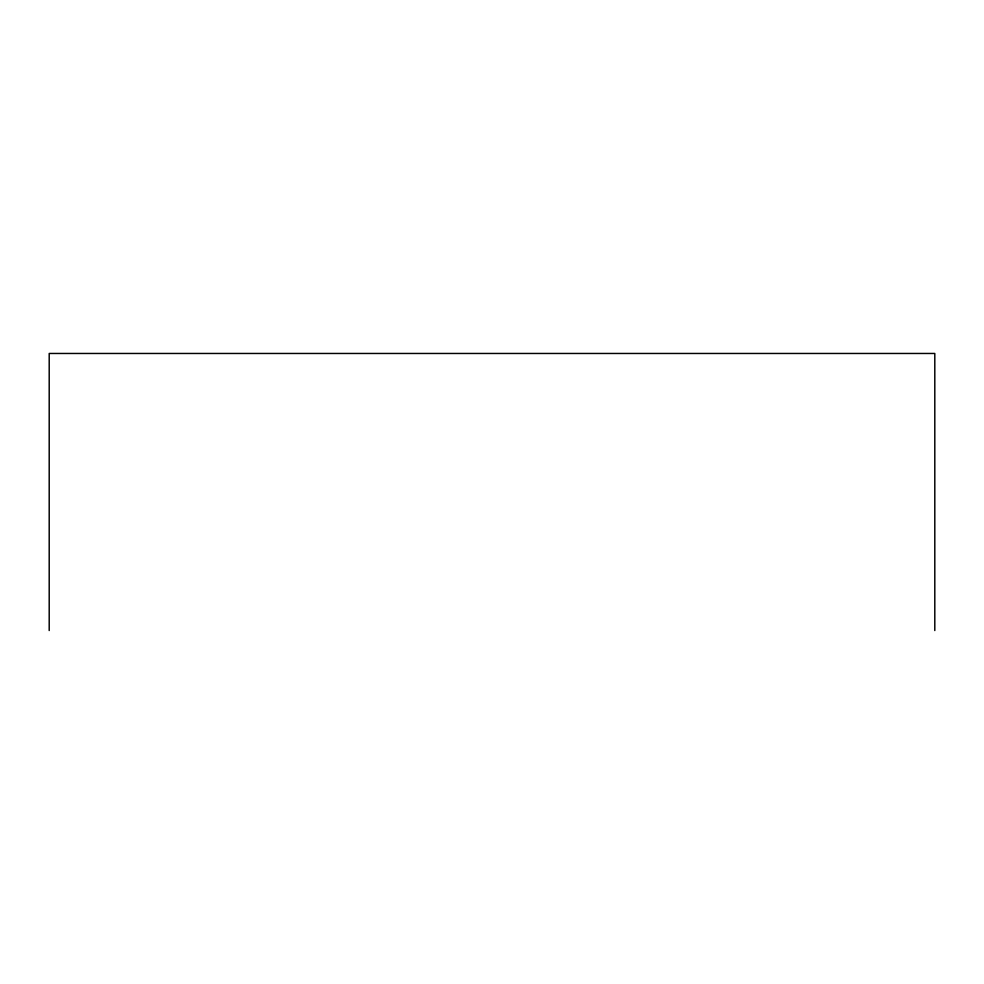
<?xml version="1.0" encoding="UTF-8"?>
<svg xmlns="http://www.w3.org/2000/svg" width="984" height="984" viewBox="0 0 984 984"><rect width="100%" height="100%" fill="white"/><g stroke="black" fill="none" stroke-linecap="round" stroke-linejoin="round"><path stroke-width="1.48" d="M934.8 630.535L934.8 353.465L49.2 353.465L49.2 630.535"/></g></svg>
